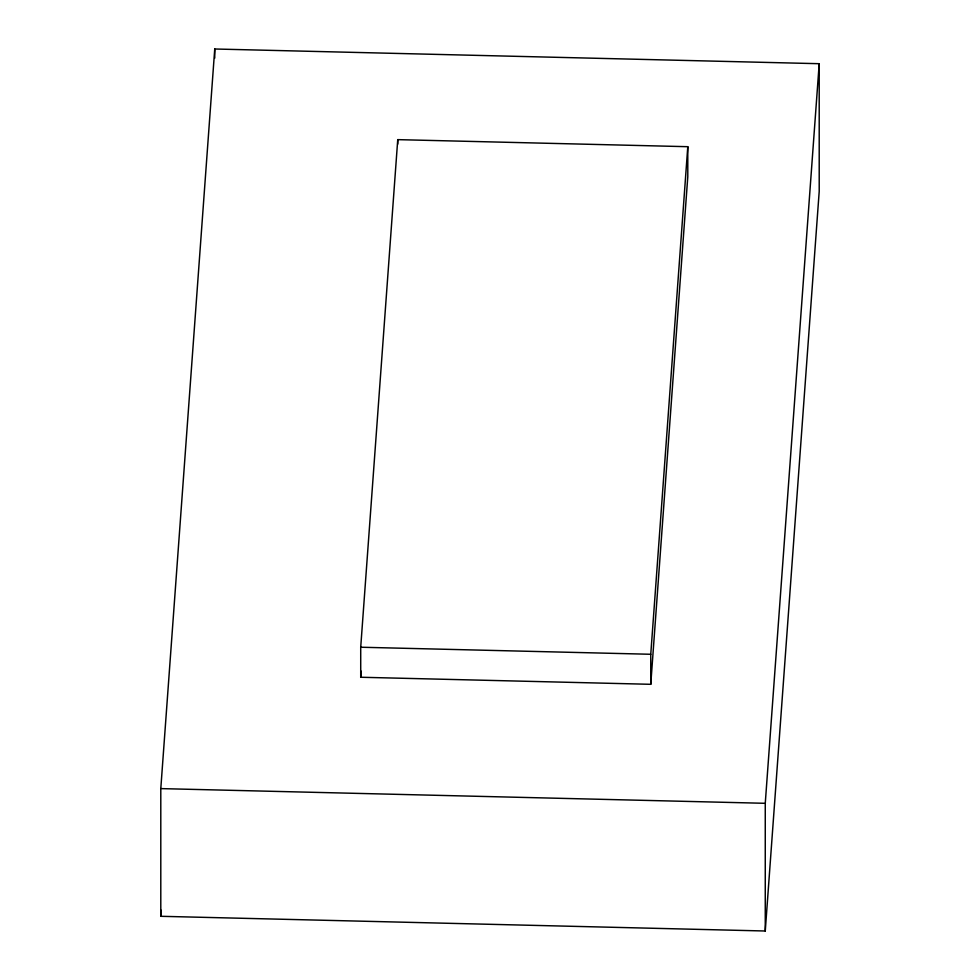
<?xml version="1.0" encoding="UTF-8"?>
<svg xmlns="http://www.w3.org/2000/svg" width="980" height="980" viewBox="0 0 980 980"><rect width="100%" height="100%" fill="white"/><g stroke="black" fill="none" stroke-linecap="round" stroke-linejoin="round"><path stroke-width="1.47" d="M160.793 788.606L214.743 49L819.207 63.7L819.207 191.394L765.258 931L160.793 916.3L160.793 788.606L765.258 803.306L819.207 63.7M160.793 916.3L161.235 910.236M360.714 647.229L397.745 139.638L687.789 146.694L687.789 176.719L650.757 684.31L360.714 677.254L360.714 647.229L650.757 654.273L687.789 146.694M360.714 677.254L361.155 671.153M765.258 803.306L765.258 931M650.757 654.273L650.757 684.31M397.745 139.638L397.745 144.146M214.743 49L214.743 58.114"/></g></svg>
